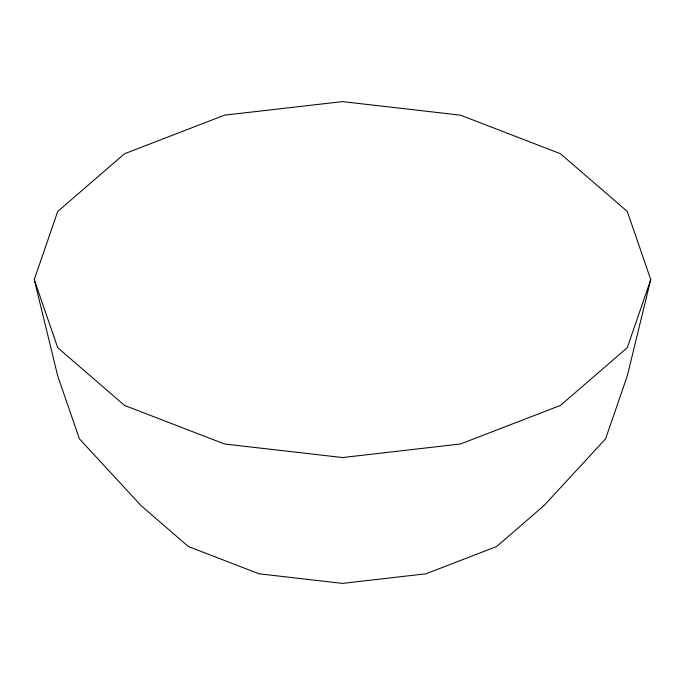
<?xml version="1.0" encoding="UTF-8"?>
<svg xmlns="http://www.w3.org/2000/svg" width="685" height="685" viewBox="0 0 685 685"><rect width="100%" height="100%" fill="white"/><g stroke="black" fill="none" stroke-linecap="round" stroke-linejoin="round"><path stroke-width="1.03" d="M650.75 279.574L627.289 375.894L605.608 438.811L543.873 505.701L496.625 546.527L425.916 573.807L342.5 583.389L259.084 573.807L188.375 546.527L141.127 505.701L79.391 438.811L57.711 375.894L34.25 279.574L57.711 211.477L124.533 153.74L224.534 115.157L342.5 101.611L460.466 115.157L560.467 153.74L627.289 211.477L650.75 279.574L627.289 347.68L560.467 405.417L460.466 444L342.5 457.546L224.534 444L124.533 405.417L57.711 347.68L34.25 279.574"/></g></svg>
